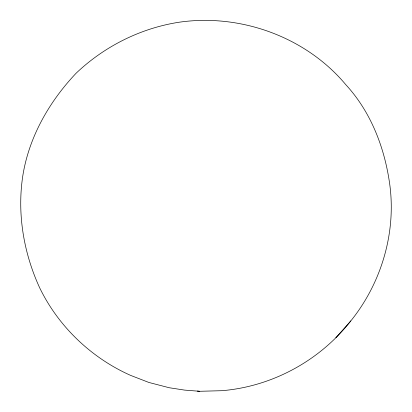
<?xml version="1.0" encoding="UTF-8"?>
<svg xmlns="http://www.w3.org/2000/svg" width="412" height="412" viewBox="0 0 412 412"><rect width="100%" height="100%" fill="white"/><g stroke="black" fill="none" stroke-linecap="round" stroke-linejoin="round"><path stroke-width="0.62" d="M350.792 320.938C381.394 283.003 396.344 232.692 389.731 184.252C384.654 147.779 371.011 112.038 345.792 84.671C305.853 36.853 240.371 13.302 178.963 22.248C140.44 28.248 104.324 46.391 76.107 73.233C49.399 101.419 29.103 136.712 22.876 175.378C16.923 213.483 23.644 253.014 39.717 287.906C58.509 326.644 91.407 357.966 130.712 375.43L148.928 382.475L169.183 387.728L184.586 390.102L199.666 391.282L221.826 390.7C272.126 386.585 319.748 360.685 350.792 320.938L335.852 337.752M197.276 391.101L199.666 391.282"/></g></svg>
